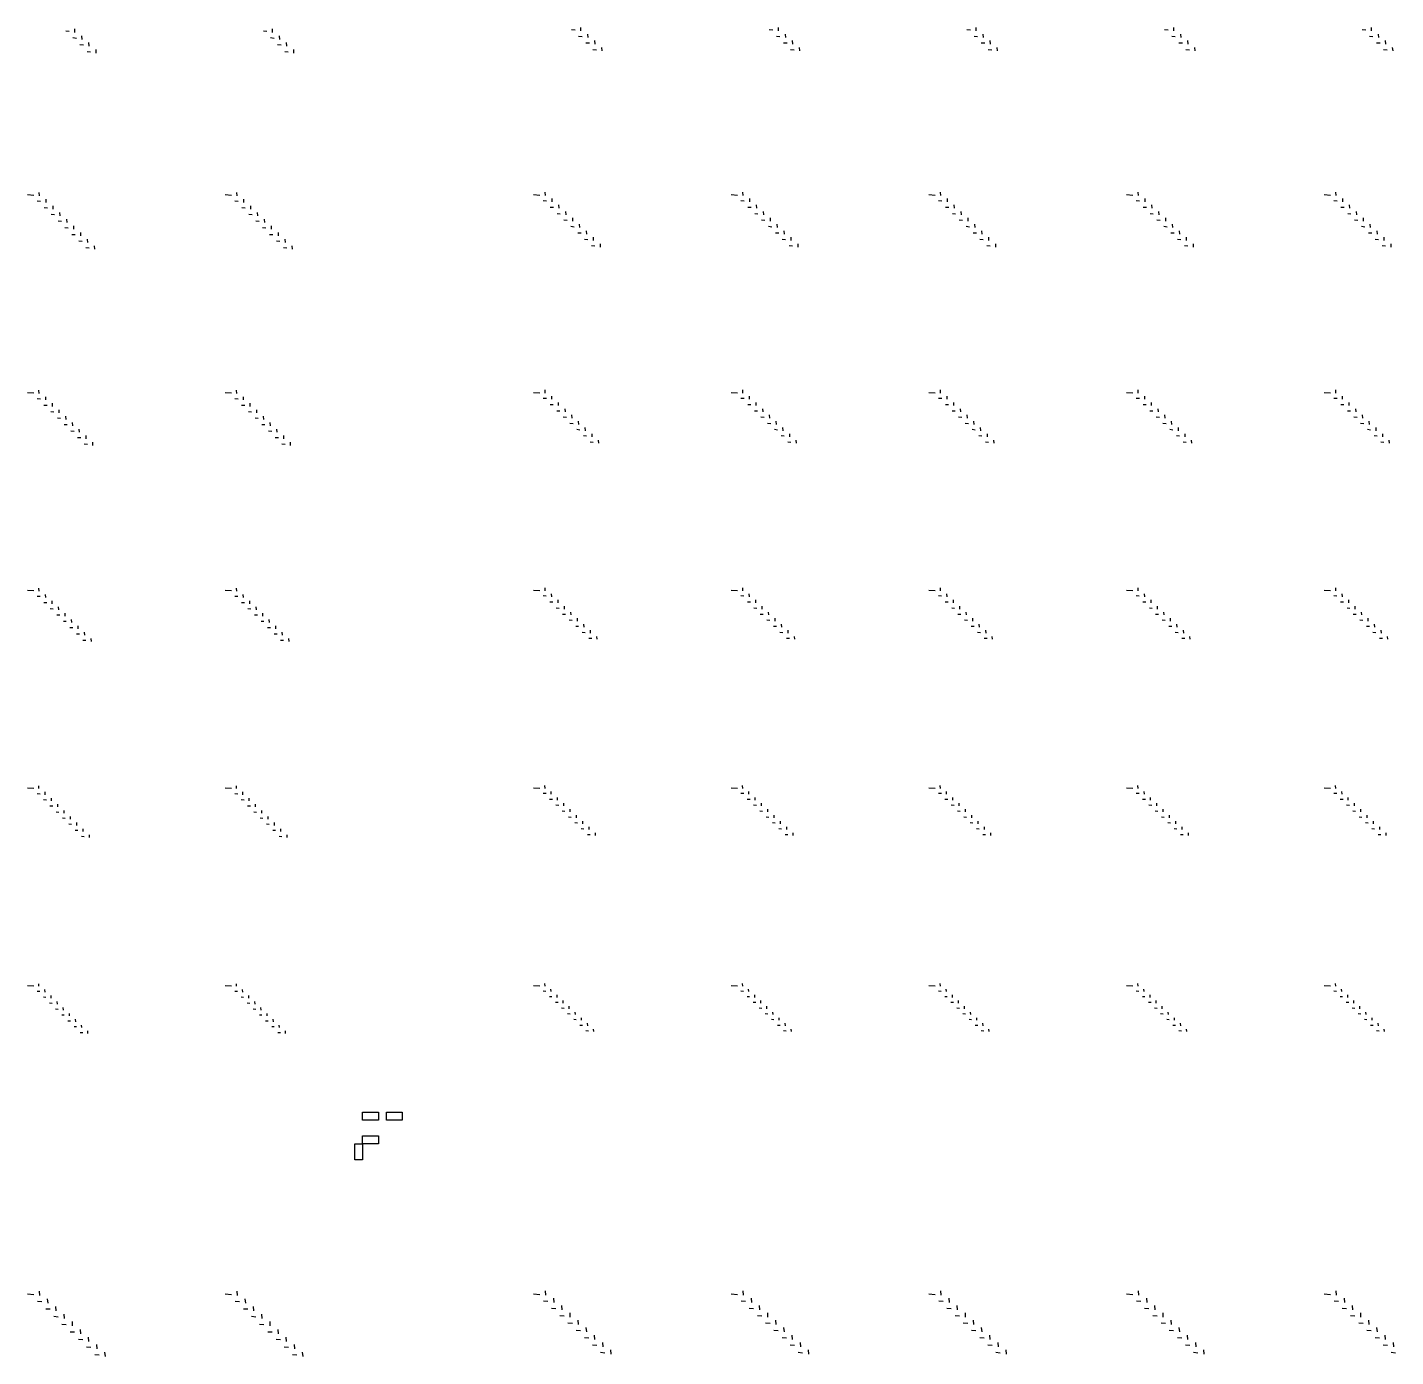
# Model space of a CAD drawing. Extents: x 0 to 300000, y 0 to 300000.
# Drawn here: x 116020 to 150630, y 116720 to 150335 of the extents above; entities that cross this region are included whole.
import ezdxf

# ---------------------------------------------------------------- set-up
doc = ezdxf.new("R2010")
doc.units = 0

msp = doc.modelspace()

# ---------------------------------------------------------------- linework, layer by layer
at = {"color": 7}
for p, q in [((116990, 150245), (117080, 150240)), ((117210, 150295), (117215, 150205)), ((121990, 150245), (122080, 150240)), ((122210, 150295), (122215, 150205)), ((129785, 150280), (129875, 150275)), ((130010, 150335), (130015, 150245)), ((134785, 150280), (134875, 150275)), ((135010, 150335), (135015, 150245)), ((139785, 150280), (139875, 150275)), ((140010, 150335), (140015, 150245)), ((144785, 150280), (144875, 150275)), ((145010, 150335), (145015, 150245)), ((149785, 150280), (149875, 150275)), ((150010, 150335), (150015, 150245)), ((117170, 150075), (117260, 150065)), ((117350, 149900), (117440, 149895)), ((117390, 150120), (117395, 150030)), ((117570, 149950), (117575, 149860)), ((122170, 150075), (122260, 150065)), ((122350, 149900), (122440, 149895)), ((122390, 150120), (122395, 150030)), ((122570, 149950), (122575, 149860)), ((129965, 150110), (130055, 150105)), ((130145, 149945), (130235, 149940)), ((130190, 150165), (130195, 150075)), ((130365, 150000), (130375, 149910)), ((134965, 150110), (135055, 150105)), ((135145, 149945), (135235, 149940)), ((135190, 150165), (135195, 150075)), ((135365, 150000), (135375, 149910)), ((139965, 150110), (140055, 150105)), ((140145, 149945), (140235, 149940)), ((140190, 150165), (140195, 150075)), ((140365, 150000), (140375, 149910)), ((144965, 150110), (145055, 150105)), ((145145, 149945), (145235, 149940)), ((145190, 150165), (145195, 150075)), ((145365, 150000), (145375, 149910)), ((149965, 150110), (150055, 150105)), ((150145, 149945), (150235, 149940)), ((150190, 150165), (150195, 150075)), ((150365, 150000), (150375, 149910)), ((117530, 149725), (117620, 149720)), ((117750, 149775), (117755, 149685)), ((122530, 149725), (122620, 149720)), ((122750, 149775), (122755, 149685)), ((130325, 149775), (130415, 149770)), ((130545, 149830), (130555, 149740)), ((135325, 149775), (135415, 149770)), ((135545, 149830), (135555, 149740)), ((140325, 149775), (140415, 149770)), ((140545, 149830), (140555, 149740)), ((145325, 149775), (145415, 149770)), ((145545, 149830), (145555, 149740)), ((150325, 149775), (150415, 149770)), ((150545, 149830), (150555, 149740)), ((116020, 146105), (116180, 146095)), ((116310, 146160), (116315, 146075)), ((121020, 146105), (121180, 146095)), ((121310, 146160), (121315, 146075)), ((128820, 146105), (128980, 146095)), ((129110, 146170), (129115, 146085)), ((133820, 146105), (133980, 146095)), ((134110, 146170), (134115, 146085)), ((138820, 146105), (138980, 146095)), ((139110, 146170), (139115, 146085)), ((143820, 146105), (143980, 146095)), ((144110, 146170), (144115, 146085)), ((148820, 146105), (148980, 146095)), ((149110, 146170), (149115, 146085)), ((116270, 145945), (116355, 145940)), ((116445, 145780), (116530, 145770)), ((116485, 145990), (116490, 145905)), ((116660, 145825), (116665, 145740)), ((121270, 145945), (121355, 145940)), ((121445, 145780), (121530, 145770)), ((121485, 145990), (121490, 145905)), ((121660, 145825), (121665, 145740)), ((129070, 145955), (129155, 145950)), ((129245, 145790), (129330, 145785)), ((129285, 146005), (129290, 145920)), ((129455, 145845), (129465, 145760)), ((134070, 145955), (134155, 145950)), ((134245, 145790), (134330, 145785)), ((134285, 146005), (134290, 145920)), ((134455, 145845), (134465, 145760)), ((139070, 145955), (139155, 145950)), ((139245, 145790), (139330, 145785)), ((139285, 146005), (139290, 145920)), ((139455, 145845), (139465, 145760)), ((144070, 145955), (144155, 145950)), ((144245, 145790), (144330, 145785)), ((144285, 146005), (144290, 145920)), ((144455, 145845), (144465, 145760)), ((149070, 145955), (149155, 145950)), ((149245, 145790), (149330, 145785)), ((149285, 146005), (149290, 145920)), ((149455, 145845), (149465, 145760)), ((116620, 145610), (116705, 145605)), ((116795, 145440), (116880, 145435)), ((116835, 145655), (116840, 145570)), ((117010, 145485), (117015, 145400)), ((121620, 145610), (121705, 145605)), ((121795, 145440), (121880, 145435)), ((121835, 145655), (121840, 145570)), ((122010, 145485), (122015, 145400)), ((129420, 145630), (129500, 145620)), ((129590, 145465), (129675, 145460)), ((129630, 145680), (129640, 145595)), ((129805, 145515), (129810, 145430)), ((134420, 145630), (134500, 145620)), ((134590, 145465), (134675, 145460)), ((134630, 145680), (134640, 145595)), ((134805, 145515), (134810, 145430)), ((139420, 145630), (139500, 145620)), ((139590, 145465), (139675, 145460)), ((139630, 145680), (139640, 145595)), ((139805, 145515), (139810, 145430)), ((144420, 145630), (144500, 145620)), ((144590, 145465), (144675, 145460)), ((144630, 145680), (144640, 145595)), ((144805, 145515), (144810, 145430)), ((149420, 145630), (149500, 145620)), ((149590, 145465), (149675, 145460)), ((149630, 145680), (149640, 145595)), ((149805, 145515), (149810, 145430)), ((116970, 145270), (117055, 145265)), ((117145, 145100), (117230, 145095)), ((117185, 145315), (117190, 145230)), ((117360, 145150), (117365, 145065)), ((121970, 145270), (122055, 145265)), ((122145, 145100), (122230, 145095)), ((122185, 145315), (122190, 145230)), ((122360, 145150), (122365, 145065)), ((129765, 145305), (129850, 145295)), ((129940, 145140), (130025, 145135)), ((129980, 145355), (129985, 145270)), ((130155, 145190), (130160, 145105)), ((130330, 145030), (130335, 144945)), ((134765, 145305), (134850, 145295)), ((134940, 145140), (135025, 145135)), ((134980, 145355), (134985, 145270)), ((135155, 145190), (135160, 145105)), ((135330, 145030), (135335, 144945)), ((139765, 145305), (139850, 145295)), ((139940, 145140), (140025, 145135)), ((139980, 145355), (139985, 145270)), ((140155, 145190), (140160, 145105)), ((140330, 145030), (140335, 144945)), ((144765, 145305), (144850, 145295)), ((144940, 145140), (145025, 145135)), ((144980, 145355), (144985, 145270)), ((145155, 145190), (145160, 145105)), ((145330, 145030), (145335, 144945)), ((149765, 145305), (149850, 145295)), ((149940, 145140), (150025, 145135)), ((149980, 145355), (149985, 145270)), ((150155, 145190), (150160, 145105)), ((150330, 145030), (150335, 144945)), ((117320, 144935), (117405, 144925)), ((117495, 144765), (117580, 144760)), ((117535, 144980), (117540, 144895)), ((117710, 144810), (117715, 144725)), ((122320, 144935), (122405, 144925)), ((122495, 144765), (122580, 144760)), ((122535, 144980), (122540, 144895)), ((122710, 144810), (122715, 144725)), ((130115, 144975), (130200, 144970)), ((130290, 144815), (130375, 144810)), ((130505, 144865), (130510, 144780)), ((135115, 144975), (135200, 144970)), ((135290, 144815), (135375, 144810)), ((135505, 144865), (135510, 144780)), ((140115, 144975), (140200, 144970)), ((140290, 144815), (140375, 144810)), ((140505, 144865), (140510, 144780)), ((145115, 144975), (145200, 144970)), ((145290, 144815), (145375, 144810)), ((145505, 144865), (145510, 144780)), ((150115, 144975), (150200, 144970)), ((150290, 144815), (150375, 144810)), ((150505, 144865), (150510, 144780)), ((116020, 141105), (116180, 141095)), ((116270, 140950), (116350, 140945)), ((116305, 141160), (116310, 141080)), ((116475, 140995), (116480, 140915)), ((121020, 141105), (121180, 141095)), ((121270, 140950), (121350, 140945)), ((121305, 141160), (121310, 141080)), ((121475, 140995), (121480, 140915)), ((128820, 141105), (128980, 141095)), ((129070, 140960), (129150, 140955)), ((129105, 141165), (129110, 141085)), ((129275, 141005), (129280, 140930)), ((133820, 141105), (133980, 141095)), ((134070, 140960), (134150, 140955)), ((134105, 141165), (134110, 141085)), ((134275, 141005), (134280, 140930)), ((138820, 141105), (138980, 141095)), ((139070, 140960), (139150, 140955)), ((139105, 141165), (139110, 141085)), ((139275, 141005), (139280, 140930)), ((143820, 141105), (143980, 141095)), ((144070, 140960), (144150, 140955)), ((144105, 141165), (144110, 141085)), ((144275, 141005), (144280, 140930)), ((148820, 141105), (148980, 141095)), ((149070, 140960), (149150, 140955)), ((149105, 141165), (149110, 141085)), ((149275, 141005), (149280, 140930)), ((116440, 140785), (116520, 140780)), ((116610, 140625), (116690, 140615)), ((116645, 140830), (116650, 140750)), ((116815, 140665), (116820, 140585)), ((121440, 140785), (121520, 140780)), ((121610, 140625), (121690, 140615)), ((121645, 140830), (121650, 140750)), ((121815, 140665), (121820, 140585)), ((129240, 140800), (129320, 140795)), ((129410, 140640), (129490, 140635)), ((129445, 140850), (129450, 140770)), ((129615, 140690), (129620, 140610)), ((129785, 140535), (129790, 140455)), ((134240, 140800), (134320, 140795)), ((134410, 140640), (134490, 140635)), ((134445, 140850), (134450, 140770)), ((134615, 140690), (134620, 140610)), ((134785, 140535), (134790, 140455)), ((139240, 140800), (139320, 140795)), ((139410, 140640), (139490, 140635)), ((139445, 140850), (139450, 140770)), ((139615, 140690), (139620, 140610)), ((139785, 140535), (139790, 140455)), ((144240, 140800), (144320, 140795)), ((144410, 140640), (144490, 140635)), ((144445, 140850), (144450, 140770)), ((144615, 140690), (144620, 140610)), ((144785, 140535), (144790, 140455)), ((149240, 140800), (149320, 140795)), ((149410, 140640), (149490, 140635)), ((149445, 140850), (149450, 140770)), ((149615, 140690), (149620, 140610)), ((149785, 140535), (149790, 140455)), ((116780, 140460), (116860, 140455)), ((116950, 140295), (117030, 140290)), ((116985, 140500), (116990, 140420)), ((117155, 140340), (117160, 140260)), ((117325, 140175), (117330, 140095)), ((121780, 140460), (121860, 140455)), ((121950, 140295), (122030, 140290)), ((121985, 140500), (121990, 140420)), ((122155, 140340), (122160, 140260)), ((122325, 140175), (122330, 140095)), ((129575, 140485), (129655, 140480)), ((129745, 140325), (129825, 140320)), ((129955, 140375), (129960, 140295)), ((130125, 140215), (130130, 140135)), ((134575, 140485), (134655, 140480)), ((134745, 140325), (134825, 140320)), ((134955, 140375), (134960, 140295)), ((135125, 140215), (135130, 140135)), ((139575, 140485), (139655, 140480)), ((139745, 140325), (139825, 140320)), ((139955, 140375), (139960, 140295)), ((140125, 140215), (140130, 140135)), ((144575, 140485), (144655, 140480)), ((144745, 140325), (144825, 140320)), ((144955, 140375), (144960, 140295)), ((145125, 140215), (145130, 140135)), ((149575, 140485), (149655, 140480)), ((149745, 140325), (149825, 140320)), ((149955, 140375), (149960, 140295)), ((150125, 140215), (150130, 140135)), ((117120, 140130), (117200, 140125)), ((117290, 139965), (117370, 139960)), ((117495, 140010), (117500, 139930)), ((117665, 139845), (117670, 139765)), ((122120, 140130), (122200, 140125)), ((122290, 139965), (122370, 139960)), ((122495, 140010), (122500, 139930)), ((122665, 139845), (122670, 139765)), ((129915, 140170), (129995, 140160)), ((130085, 140010), (130165, 140005)), ((130255, 139850), (130335, 139845)), ((130295, 140060), (130300, 139980)), ((130460, 139900), (130470, 139820)), ((134915, 140170), (134995, 140160)), ((135085, 140010), (135165, 140005)), ((135255, 139850), (135335, 139845)), ((135295, 140060), (135300, 139980)), ((135460, 139900), (135470, 139820)), ((139915, 140170), (139995, 140160)), ((140085, 140010), (140165, 140005)), ((140255, 139850), (140335, 139845)), ((140295, 140060), (140300, 139980)), ((140460, 139900), (140470, 139820)), ((144915, 140170), (144995, 140160)), ((145085, 140010), (145165, 140005)), ((145255, 139850), (145335, 139845)), ((145295, 140060), (145300, 139980)), ((145460, 139900), (145470, 139820)), ((149915, 140170), (149995, 140160)), ((150085, 140010), (150165, 140005)), ((150255, 139850), (150335, 139845)), ((150295, 140060), (150300, 139980)), ((150460, 139900), (150470, 139820)), ((117460, 139805), (117540, 139795)), ((122460, 139805), (122540, 139795)), ((116020, 136105), (116180, 136095)), ((116305, 136155), (116310, 136080)), ((121020, 136105), (121180, 136095)), ((121305, 136155), (121310, 136080)), ((128820, 136105), (128980, 136095)), ((129105, 136165), (129110, 136090)), ((133820, 136105), (133980, 136095)), ((134105, 136165), (134110, 136090)), ((138820, 136105), (138980, 136095)), ((139105, 136165), (139110, 136090)), ((143820, 136105), (143980, 136095)), ((144105, 136165), (144110, 136090)), ((148820, 136105), (148980, 136095)), ((149105, 136165), (149110, 136090)), ((116270, 135955), (116345, 135950)), ((116435, 135795), (116510, 135790)), ((116470, 135995), (116475, 135920)), ((116635, 135835), (116640, 135760)), ((116800, 135680), (116805, 135605)), ((121270, 135955), (121345, 135950)), ((121435, 135795), (121510, 135790)), ((121470, 135995), (121475, 135920)), ((121635, 135835), (121640, 135760)), ((121800, 135680), (121805, 135605)), ((129070, 135965), (129145, 135960)), ((129235, 135810), (129310, 135805)), ((129270, 136010), (129275, 135935)), ((129435, 135855), (129440, 135780)), ((129595, 135700), (129600, 135625)), ((134070, 135965), (134145, 135960)), ((134235, 135810), (134310, 135805)), ((134270, 136010), (134275, 135935)), ((134435, 135855), (134440, 135780)), ((134595, 135700), (134600, 135625)), ((139070, 135965), (139145, 135960)), ((139235, 135810), (139310, 135805)), ((139270, 136010), (139275, 135935)), ((139435, 135855), (139440, 135780)), ((139595, 135700), (139600, 135625)), ((144070, 135965), (144145, 135960)), ((144235, 135810), (144310, 135805)), ((144270, 136010), (144275, 135935)), ((144435, 135855), (144440, 135780)), ((144595, 135700), (144600, 135625)), ((149070, 135965), (149145, 135960)), ((149235, 135810), (149310, 135805)), ((149270, 136010), (149275, 135935)), ((149435, 135855), (149440, 135780)), ((149595, 135700), (149600, 135625)), ((116600, 135635), (116675, 135630)), ((116765, 135480), (116840, 135475)), ((116965, 135520), (116970, 135445)), ((117130, 135360), (117135, 135285)), ((121600, 135635), (121675, 135630)), ((121765, 135480), (121840, 135475)), ((121965, 135520), (121970, 135445)), ((122130, 135360), (122135, 135285)), ((129400, 135655), (129475, 135650)), ((129560, 135500), (129635, 135495)), ((129725, 135350), (129800, 135345)), ((129760, 135550), (129765, 135475)), ((129925, 135395), (129930, 135320)), ((134400, 135655), (134475, 135650)), ((134560, 135500), (134635, 135495)), ((134725, 135350), (134800, 135345)), ((134760, 135550), (134765, 135475)), ((134925, 135395), (134930, 135320)), ((139400, 135655), (139475, 135650)), ((139560, 135500), (139635, 135495)), ((139725, 135350), (139800, 135345)), ((139760, 135550), (139765, 135475)), ((139925, 135395), (139930, 135320)), ((144400, 135655), (144475, 135650)), ((144560, 135500), (144635, 135495)), ((144725, 135350), (144800, 135345)), ((144760, 135550), (144765, 135475)), ((144925, 135395), (144930, 135320)), ((149400, 135655), (149475, 135650)), ((149560, 135500), (149635, 135495)), ((149725, 135350), (149800, 135345)), ((149760, 135550), (149765, 135475)), ((149925, 135395), (149930, 135320)), ((116930, 135320), (117005, 135315)), ((117095, 135160), (117170, 135155)), ((117260, 135000), (117335, 134995)), ((117295, 135200), (117300, 135125)), ((117460, 135040), (117465, 134965)), ((121930, 135320), (122005, 135315)), ((122095, 135160), (122170, 135155)), ((122260, 135000), (122335, 134995)), ((122295, 135200), (122300, 135125)), ((122460, 135040), (122465, 134965)), ((129890, 135195), (129965, 135190)), ((130055, 135040), (130130, 135035)), ((130090, 135240), (130095, 135165)), ((130255, 135090), (130260, 135015)), ((134890, 135195), (134965, 135190)), ((135055, 135040), (135130, 135035)), ((135090, 135240), (135095, 135165)), ((135255, 135090), (135260, 135015)), ((139890, 135195), (139965, 135190)), ((140055, 135040), (140130, 135035)), ((140090, 135240), (140095, 135165)), ((140255, 135090), (140260, 135015)), ((144890, 135195), (144965, 135190)), ((145055, 135040), (145130, 135035)), ((145090, 135240), (145095, 135165)), ((145255, 135090), (145260, 135015)), ((149890, 135195), (149965, 135190)), ((150055, 135040), (150130, 135035)), ((150090, 135240), (150095, 135165)), ((150255, 135090), (150260, 135015)), ((117425, 134840), (117500, 134835)), ((117625, 134880), (117630, 134805)), ((122425, 134840), (122500, 134835)), ((122625, 134880), (122630, 134805)), ((130220, 134890), (130295, 134885)), ((130420, 134935), (130425, 134860)), ((135220, 134890), (135295, 134885)), ((135420, 134935), (135425, 134860)), ((140220, 134890), (140295, 134885)), ((140420, 134935), (140425, 134860)), ((145220, 134890), (145295, 134885)), ((145420, 134935), (145425, 134860)), ((150220, 134890), (150295, 134885)), ((150420, 134935), (150425, 134860)), ((116020, 131105), (116180, 131095)), ((116270, 130960), (116340, 130955)), ((116300, 131155), (116305, 131085)), ((116460, 131000), (116465, 130930)), ((116620, 130845), (116625, 130775)), ((121020, 131105), (121180, 131095)), ((121270, 130960), (121340, 130955)), ((121300, 131155), (121305, 131085)), ((121460, 131000), (121465, 130930)), ((121620, 130845), (121625, 130775)), ((128820, 131105), (128980, 131095)), ((129070, 130965), (129140, 130965)), ((129100, 131160), (129105, 131090)), ((129260, 131010), (129265, 130940)), ((129420, 130860), (129425, 130790)), ((133820, 131105), (133980, 131095)), ((134070, 130965), (134140, 130965)), ((134100, 131160), (134105, 131090)), ((134260, 131010), (134265, 130940)), ((134420, 130860), (134425, 130790)), ((138820, 131105), (138980, 131095)), ((139070, 130965), (139140, 130965)), ((139100, 131160), (139105, 131090)), ((139260, 131010), (139265, 130940)), ((139420, 130860), (139425, 130790)), ((143820, 131105), (143980, 131095)), ((144070, 130965), (144140, 130965)), ((144100, 131160), (144105, 131090)), ((144260, 131010), (144265, 130940)), ((144420, 130860), (144425, 130790)), ((148820, 131105), (148980, 131095)), ((149070, 130965), (149140, 130965)), ((149100, 131160), (149105, 131090)), ((149260, 131010), (149265, 130940)), ((149420, 130860), (149425, 130790)), ((116430, 130805), (116500, 130800)), ((116590, 130650), (116660, 130645)), ((116750, 130495), (116820, 130490)), ((116780, 130690), (116785, 130620)), ((116940, 130535), (116945, 130465)), ((121430, 130805), (121500, 130800)), ((121590, 130650), (121660, 130645)), ((121750, 130495), (121820, 130490)), ((121780, 130690), (121785, 130620)), ((121940, 130535), (121945, 130465)), ((129230, 130820), (129300, 130815)), ((129390, 130670), (129460, 130665)), ((129545, 130520), (129615, 130515)), ((129580, 130715), (129585, 130645)), ((129740, 130565), (129745, 130495)), ((134230, 130820), (134300, 130815)), ((134390, 130670), (134460, 130665)), ((134545, 130520), (134615, 130515)), ((134580, 130715), (134585, 130645)), ((134740, 130565), (134745, 130495)), ((139230, 130820), (139300, 130815)), ((139390, 130670), (139460, 130665)), ((139545, 130520), (139615, 130515)), ((139580, 130715), (139585, 130645)), ((139740, 130565), (139745, 130495)), ((144230, 130820), (144300, 130815)), ((144390, 130670), (144460, 130665)), ((144545, 130520), (144615, 130515)), ((144580, 130715), (144585, 130645)), ((144740, 130565), (144745, 130495)), ((149230, 130820), (149300, 130815)), ((149390, 130670), (149460, 130665)), ((149545, 130520), (149615, 130515)), ((149580, 130715), (149585, 130645)), ((149740, 130565), (149745, 130495)), ((116910, 130345), (116980, 130340)), ((117070, 130190), (117140, 130185)), ((117100, 130380), (117105, 130310)), ((117260, 130225), (117265, 130155)), ((121910, 130345), (121980, 130340)), ((122070, 130190), (122140, 130185)), ((122100, 130380), (122105, 130310)), ((122260, 130225), (122265, 130155)), ((129705, 130370), (129775, 130365)), ((129865, 130225), (129935, 130220)), ((129900, 130415), (129905, 130345)), ((130060, 130265), (130065, 130195)), ((134705, 130370), (134775, 130365)), ((134865, 130225), (134935, 130220)), ((134900, 130415), (134905, 130345)), ((135060, 130265), (135065, 130195)), ((139705, 130370), (139775, 130365)), ((139865, 130225), (139935, 130220)), ((139900, 130415), (139905, 130345)), ((140060, 130265), (140065, 130195)), ((144705, 130370), (144775, 130365)), ((144865, 130225), (144935, 130220)), ((144900, 130415), (144905, 130345)), ((145060, 130265), (145065, 130195)), ((149705, 130370), (149775, 130365)), ((149865, 130225), (149935, 130220)), ((149900, 130415), (149905, 130345)), ((150060, 130265), (150065, 130195)), ((117230, 130035), (117300, 130030)), ((117390, 129880), (117460, 129875)), ((117420, 130070), (117425, 130000)), ((117580, 129915), (117585, 129850)), ((122230, 130035), (122300, 130030)), ((122390, 129880), (122460, 129875)), ((122420, 130070), (122425, 130000)), ((122580, 129915), (122585, 129850)), ((130025, 130075), (130095, 130070)), ((130185, 129925), (130255, 129920)), ((130220, 130120), (130225, 130050)), ((130380, 129970), (130385, 129900)), ((135025, 130075), (135095, 130070)), ((135185, 129925), (135255, 129920)), ((135220, 130120), (135225, 130050)), ((135380, 129970), (135385, 129900)), ((140025, 130075), (140095, 130070)), ((140185, 129925), (140255, 129920)), ((140220, 130120), (140225, 130050)), ((140380, 129970), (140385, 129900)), ((145025, 130075), (145095, 130070)), ((145185, 129925), (145255, 129920)), ((145220, 130120), (145225, 130050)), ((145380, 129970), (145385, 129900)), ((150025, 130075), (150095, 130070)), ((150185, 129925), (150255, 129920)), ((150220, 130120), (150225, 130050)), ((150380, 129970), (150385, 129900)), ((116020, 126105), (116180, 126095)), ((116300, 126150), (116305, 126085)), ((116455, 126000), (116460, 125935)), ((121020, 126105), (121180, 126095)), ((121300, 126150), (121305, 126085)), ((121455, 126000), (121460, 125935)), ((128820, 126105), (128980, 126095)), ((129100, 126155), (129105, 126090)), ((129255, 126015), (129260, 125950)), ((133820, 126105), (133980, 126095)), ((134100, 126155), (134105, 126090)), ((134255, 126015), (134260, 125950)), ((138820, 126105), (138980, 126095)), ((139100, 126155), (139105, 126090)), ((139255, 126015), (139260, 125950)), ((143820, 126105), (143980, 126095)), ((144100, 126155), (144105, 126090)), ((144255, 126015), (144260, 125950)), ((148820, 126105), (148980, 126095)), ((149100, 126155), (149105, 126090)), ((149255, 126015), (149260, 125950)), ((116270, 125965), (116335, 125960)), ((116425, 125815), (116490, 125810)), ((116580, 125665), (116645, 125660)), ((116610, 125850), (116615, 125785)), ((116765, 125700), (116770, 125635)), ((121270, 125965), (121335, 125960)), ((121425, 125815), (121490, 125810)), ((121580, 125665), (121645, 125660)), ((121610, 125850), (121615, 125785)), ((121765, 125700), (121770, 125635)), ((129070, 125970), (129135, 125965)), ((129225, 125830), (129290, 125825)), ((129380, 125685), (129445, 125680)), ((129410, 125870), (129415, 125805)), ((129565, 125725), (129565, 125660)), ((134070, 125970), (134135, 125965)), ((134225, 125830), (134290, 125825)), ((134380, 125685), (134445, 125680)), ((134410, 125870), (134415, 125805)), ((134565, 125725), (134565, 125660)), ((139070, 125970), (139135, 125965)), ((139225, 125830), (139290, 125825)), ((139380, 125685), (139445, 125680)), ((139410, 125870), (139415, 125805)), ((139565, 125725), (139565, 125660)), ((144070, 125970), (144135, 125965)), ((144225, 125830), (144290, 125825)), ((144380, 125685), (144445, 125680)), ((144410, 125870), (144415, 125805)), ((144565, 125725), (144565, 125660)), ((149070, 125970), (149135, 125965)), ((149225, 125830), (149290, 125825)), ((149380, 125685), (149445, 125680)), ((149410, 125870), (149415, 125805)), ((149565, 125725), (149565, 125660)), ((116735, 125515), (116800, 125510)), ((116890, 125365), (116955, 125360)), ((116920, 125550), (116925, 125485)), ((117075, 125400), (117080, 125335)), ((121735, 125515), (121800, 125510)), ((121890, 125365), (121955, 125360)), ((121920, 125550), (121925, 125485)), ((122075, 125400), (122080, 125335)), ((129530, 125540), (129595, 125535)), ((129685, 125395), (129750, 125390)), ((129715, 125580), (129720, 125515)), ((129870, 125435), (129875, 125370)), ((130025, 125290), (130030, 125225)), ((134530, 125540), (134595, 125535)), ((134685, 125395), (134750, 125390)), ((134715, 125580), (134720, 125515)), ((134870, 125435), (134875, 125370)), ((135025, 125290), (135030, 125225)), ((139530, 125540), (139595, 125535)), ((139685, 125395), (139750, 125390)), ((139715, 125580), (139720, 125515)), ((139870, 125435), (139875, 125370)), ((140025, 125290), (140030, 125225)), ((144530, 125540), (144595, 125535)), ((144685, 125395), (144750, 125390)), ((144715, 125580), (144720, 125515)), ((144870, 125435), (144875, 125370)), ((145025, 125290), (145030, 125225)), ((149530, 125540), (149595, 125535)), ((149685, 125395), (149750, 125390)), ((149715, 125580), (149720, 125515)), ((149870, 125435), (149875, 125370)), ((150025, 125290), (150030, 125225)), ((117045, 125215), (117110, 125210)), ((117200, 125065), (117265, 125065)), ((117230, 125255), (117235, 125190)), ((117385, 125105), (117390, 125040)), ((117540, 124955), (117545, 124890)), ((122045, 125215), (122110, 125210)), ((122200, 125065), (122265, 125065)), ((122230, 125255), (122235, 125190)), ((122385, 125105), (122390, 125040)), ((122540, 124955), (122545, 124890)), ((129840, 125250), (129905, 125245)), ((129995, 125105), (130060, 125100)), ((130150, 124965), (130215, 124960)), ((130180, 125150), (130185, 125085)), ((130335, 125005), (130340, 124940)), ((134840, 125250), (134905, 125245)), ((134995, 125105), (135060, 125100)), ((135150, 124965), (135215, 124960)), ((135180, 125150), (135185, 125085)), ((135335, 125005), (135340, 124940)), ((139840, 125250), (139905, 125245)), ((139995, 125105), (140060, 125100)), ((140150, 124965), (140215, 124960)), ((140180, 125150), (140185, 125085)), ((140335, 125005), (140340, 124940)), ((144840, 125250), (144905, 125245)), ((144995, 125105), (145060, 125100)), ((145150, 124965), (145215, 124960)), ((145180, 125150), (145185, 125085)), ((145335, 125005), (145340, 124940)), ((149840, 125250), (149905, 125245)), ((149995, 125105), (150060, 125100)), ((150150, 124965), (150215, 124960)), ((150180, 125150), (150185, 125085)), ((150335, 125005), (150340, 124940)), ((117355, 124920), (117420, 124915)), ((122355, 124920), (122420, 124915)), ((116320, 118375), (116330, 118265)), ((121320, 118375), (121330, 118265)), ((129120, 118380), (129125, 118275)), ((134120, 118380), (134125, 118275)), ((139120, 118380), (139125, 118275)), ((144120, 118380), (144125, 118275)), ((149120, 118380), (149125, 118275)), ((116020, 118305), (116180, 118295)), ((116275, 118125), (116385, 118115)), ((116525, 118180), (116535, 118070)), ((121020, 118305), (121180, 118295)), ((121275, 118125), (121385, 118115)), ((121525, 118180), (121535, 118070)), ((128820, 118305), (128980, 118295)), ((129075, 118130), (129185, 118125)), ((129325, 118195), (129335, 118085)), ((133820, 118305), (133980, 118295)), ((134075, 118130), (134185, 118125)), ((134325, 118195), (134335, 118085)), ((138820, 118305), (138980, 118295)), ((139075, 118130), (139185, 118125)), ((139325, 118195), (139335, 118085)), ((143820, 118305), (143980, 118295)), ((144075, 118130), (144185, 118125)), ((144325, 118195), (144335, 118085)), ((148820, 118305), (148980, 118295)), ((149075, 118130), (149185, 118125)), ((149325, 118195), (149335, 118085)), ((116485, 117930), (116595, 117925)), ((116690, 117740), (116800, 117730)), ((116735, 117990), (116740, 117880)), ((116940, 117795), (116950, 117685)), ((121485, 117930), (121595, 117925)), ((121690, 117740), (121800, 117730)), ((121735, 117990), (121740, 117880)), ((121940, 117795), (121950, 117685)), ((129280, 117945), (129390, 117940)), ((129490, 117760), (129600, 117750)), ((129530, 118010), (129540, 117900)), ((129740, 117825), (129745, 117715)), ((134280, 117945), (134390, 117940)), ((134490, 117760), (134600, 117750)), ((134530, 118010), (134540, 117900)), ((134740, 117825), (134745, 117715)), ((139280, 117945), (139390, 117940)), ((139490, 117760), (139600, 117750)), ((139530, 118010), (139540, 117900)), ((139740, 117825), (139745, 117715)), ((144280, 117945), (144390, 117940)), ((144490, 117760), (144600, 117750)), ((144530, 118010), (144540, 117900)), ((144740, 117825), (144745, 117715)), ((149280, 117945), (149390, 117940)), ((149490, 117760), (149600, 117750)), ((149530, 118010), (149540, 117900)), ((149740, 117825), (149745, 117715)), ((116895, 117545), (117005, 117535)), ((117105, 117350), (117215, 117345)), ((117150, 117605), (117155, 117495)), ((117355, 117410), (117360, 117300)), ((121895, 117545), (122005, 117535)), ((122105, 117350), (122215, 117345)), ((122150, 117605), (122155, 117495)), ((122355, 117410), (122360, 117300)), ((129695, 117575), (129805, 117565)), ((129900, 117390), (130010, 117380)), ((129945, 117640), (129955, 117530)), ((130150, 117455), (130160, 117345)), ((134695, 117575), (134805, 117565)), ((134900, 117390), (135010, 117380)), ((134945, 117640), (134955, 117530)), ((135150, 117455), (135160, 117345)), ((139695, 117575), (139805, 117565)), ((139900, 117390), (140010, 117380)), ((139945, 117640), (139955, 117530)), ((140150, 117455), (140160, 117345)), ((144695, 117575), (144805, 117565)), ((144900, 117390), (145010, 117380)), ((144945, 117640), (144955, 117530)), ((145150, 117455), (145160, 117345)), ((149695, 117575), (149805, 117565)), ((149900, 117390), (150010, 117380)), ((149945, 117640), (149955, 117530)), ((150150, 117455), (150160, 117345)), ((117310, 117160), (117420, 117150)), ((117560, 117215), (117570, 117105)), ((117770, 117025), (117775, 116915)), ((122310, 117160), (122420, 117150)), ((122560, 117215), (122570, 117105)), ((122770, 117025), (122775, 116915)), ((130110, 117200), (130220, 117195)), ((130315, 117015), (130425, 117010)), ((130360, 117265), (130365, 117155)), ((130565, 117080), (130575, 116970)), ((135110, 117200), (135220, 117195)), ((135315, 117015), (135425, 117010)), ((135360, 117265), (135365, 117155)), ((135565, 117080), (135575, 116970)), ((140110, 117200), (140220, 117195)), ((140315, 117015), (140425, 117010)), ((140360, 117265), (140365, 117155)), ((140565, 117080), (140575, 116970)), ((145110, 117200), (145220, 117195)), ((145315, 117015), (145425, 117010)), ((145360, 117265), (145365, 117155)), ((145565, 117080), (145575, 116970)), ((150110, 117200), (150220, 117195)), ((150315, 117015), (150425, 117010)), ((150360, 117265), (150365, 117155)), ((150565, 117080), (150575, 116970)), ((117515, 116965), (117625, 116960)), ((117725, 116775), (117835, 116765)), ((117975, 116830), (117985, 116720)), ((122515, 116965), (122625, 116960)), ((122725, 116775), (122835, 116765)), ((122975, 116830), (122985, 116720)), ((130520, 116830), (130630, 116820)), ((130770, 116895), (130780, 116785)), ((135520, 116830), (135630, 116820)), ((135770, 116895), (135780, 116785)), ((140520, 116830), (140630, 116820)), ((140770, 116895), (140780, 116785)), ((145520, 116830), (145630, 116820)), ((145770, 116895), (145780, 116785)), ((150520, 116830), (150630, 116820))]:
    msp.add_line(p, q, dxfattribs=at)
for points in [[(124500, 122900, 0), (124900, 122900, 0), (124900, 122700, 0), (124500, 122700, 0), (124500, 122900, 0)], [(125100, 122900, 0), (125500, 122900, 0), (125500, 122700, 0), (125100, 122700, 0), (125100, 122900, 0)], [(124500, 122300, 0), (124900, 122300, 0), (124900, 122100, 0), (124500, 122100, 0), (124500, 122300, 0)], [(124300, 122100, 0), (124500, 122100, 0), (124500, 121700, 0), (124300, 121700, 0), (124300, 122100, 0)]]:
    msp.add_polyline3d(points)

doc.saveas('drawing.dxf')
